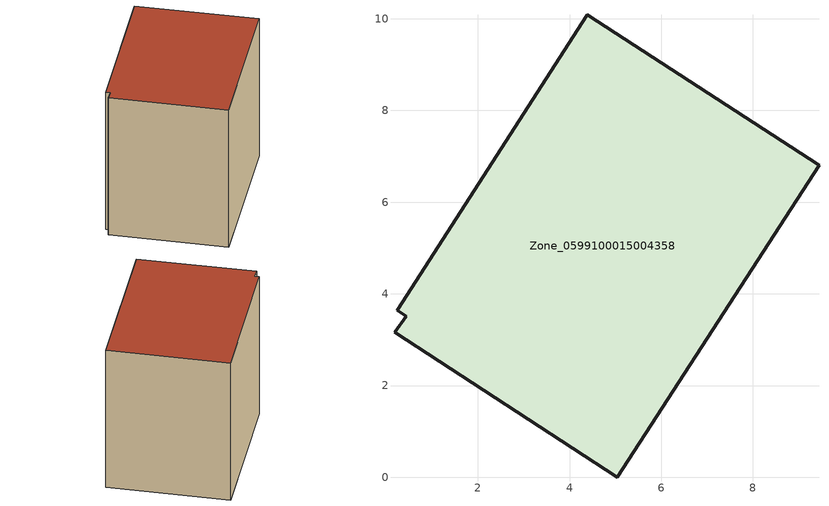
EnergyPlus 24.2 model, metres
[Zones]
Zone_0599100015004358
 floor ground (C_G): 0.18,3.16 0.43,3.52 0.24,3.65 4.38,10.09 9.44,6.8 5.04,0 z0.79
 wall outside (C_F): 5.04,0 9.44,6.8 4.38,10.09 0.24,3.65 0.43,3.52 0.18,3.16 5.04,0 z0.79:8.53
 roof outside (C_R): 0.43,3.52 0.18,3.16 5.04,0 9.44,6.8 4.38,10.09 0.24,3.65 z8.53
[BUILDING]
Pand.0599100015004358: North Axis=0; Terrain=City; Loads Convergence Tolerance Value=0.04; Temperature Convergence Tolerance Value=0.4; Solar Distribution=FullExterior; Maximum Number of Warmup Days=25; Minimum Number of Warmup Days=1
[Site:Location]
Rotterdam.The.Hague.AP_ZH_NLD Design_Conditions: Latitude=51.96; Longitude=4.45; Time Zone=1; Elevation=-4.5
[SITE:GROUNDTEMPERATURE:BUILDINGSURFACE]
18, 18, 18, 18, 18, 18, 18, 18, 18, 18, 18, 18
[MATERIAL] Thermal Absorptance=0.9; Solar Absorptance=0.7; Visible Absorptance=0.7
Name | Roughness | Thickness | Conductivity | Density | Specific Heat
G.TC.1965-1974 | MediumSmooth | 0.15 | 0.882353 | 540 | 1210
F.TC.1965-1974 | Rough | 0.3 | 0.697674 | 1920 | 840
R.TC.1965-1974 | MediumRough | 0.2 | 0.232558 | 1500 | 1000
[CONSTRUCTION]
C_G: G.TC.1965-1974
C_F: F.TC.1965-1974
C_R: R.TC.1965-1974
[ZONE]
Zone_0599100015004358: Type=1; Multiplier=1; Ceiling Height=Autocalculate; Volume=Autocalculate; Floor Area=autocalculate; Part of Total Floor Area=Yes
[ZONEINFILTRATION:DESIGNFLOWRATE]
Infil_Zone_0599100015004358: Zone or ZoneList or Space or SpaceList=Zone_0599100015004358; Schedule=AlwaysOn; Design Flow Rate Calculation Method=Flow/Area; Flow Rate per Floor Area=0.003; Constant Term Coefficient=1; Temperature Term Coefficient=0; Velocity Term Coefficient=0; Velocity Squared Term Coefficient=0
[HVACTEMPLATE:ZONE:IDEALLOADSAIRSYSTEM]
Zone_0599100015004358: Maximum Heating Supply Air Temperature=50; Minimum Cooling Supply Air Temperature=13; Maximum Heating Supply Air Humidity Ratio=0.0156; Minimum Cooling Supply Air Humidity Ratio=0.0077; Heating Limit=NoLimit; Cooling Limit=NoLimit; Dehumidification Control Type=ConstantSensibleHeatRatio; Cooling Sensible Heat Ratio=0.7; Dehumidification Setpoint=60; Humidification Control Type=None; Humidification Setpoint=30; Outdoor Air Method=None; Outdoor Air Flow Rate per Person=0.00944; Outdoor Air Flow Rate per Zone Floor Area=0; Outdoor Air Flow Rate per Zone=0; Demand Controlled Ventilation Type=None; Outdoor Air Economizer Type=NoEconomizer; Heat Recovery Type=None; Sensible Heat Recovery Effectiveness=0.7; Latent Heat Recovery Effectiveness=0.65
[ZONECONTROL:THERMOSTAT]
ThermostatControl_Zone_0599100015004358: Zone or ZoneList=Zone_0599100015004358; Control Type Schedule=DualSetpointControlType; Control 1=Thermostat_Zone_0599100015004358; Temperature Difference Between Cutout And Setpoint=0
[THERMOSTATSETPOINT:DUALSETPOINT]
Thermostat_Zone_0599100015004358: Heating Setpoint Temperature Schedule=HeatingSetpoint_Zone_0599100015004358; Cooling Setpoint Temperature Schedule=CoolingSetpoint_Zone_0599100015004358
[SCHEDULE:COMPACT]
HeatingSetpoint_Zone_0599100015004358: Through: 12/31, For: AllDays, Until: 24:00, 21
CoolingSetpoint_Zone_0599100015004358: Through: 12/31, For: AllDays, Until: 24:00, 24
DualSetpointControlType: Through: 12/31, For: AllDays, Until: 24:00, 4
AlwaysOn: Through: 12/31, For: AllDays, Until: 24:00, 1
